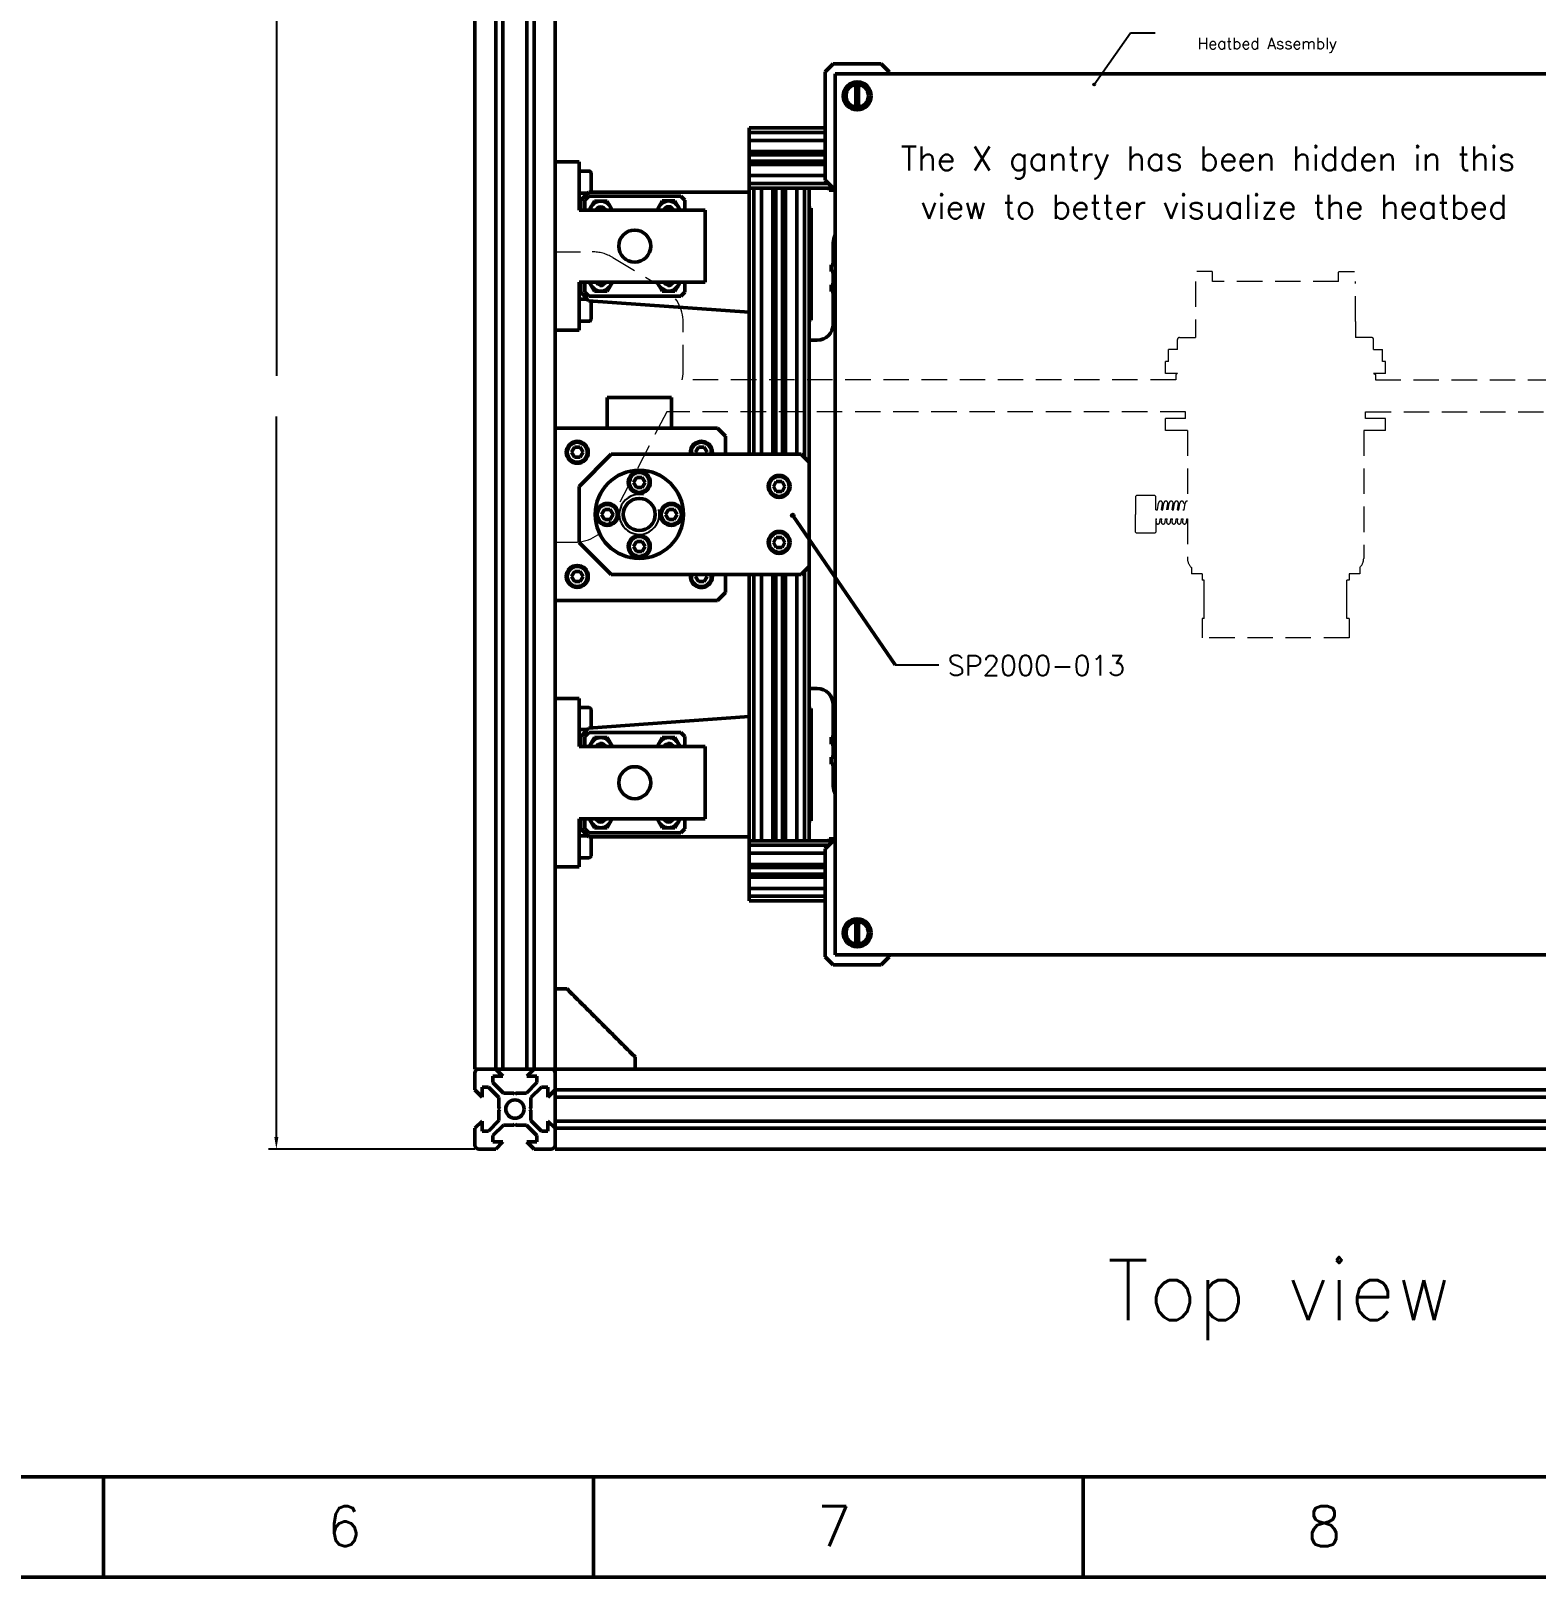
# Model space of a CAD drawing. Extents: x 28090 to 29926, y -10629 to -9321.
# Drawn here: x 28683.7 to 29059.7, y -10628.6 to -10242.5 of the extents above; entities that cross this region are included whole.
import ezdxf

# ---------------------------------------------------------------- set-up
doc = ezdxf.new("R2010")
doc.units = 0
doc.header["$PDMODE"] = 34
doc.linetypes.add('DASHED', pattern=[19.05, 12.7, -6.35])
doc.layers.get('0').update_dxf_attribs({"lineweight": 0})
doc.layers.add('Cotas', color=90, linetype='Continuous')
doc.layers.add('Hachura', color=9, linetype='Continuous')
for name, color, linetype, lineweight in [('Fixação e Transmissão', 5, 'Continuous', 50), ('Guias', 30, 'Continuous', 50), ('Linha tracejada', 254, 'DASHED', 15), ('Perfis e Cantoneiras', 2, 'Continuous', 50), ('Peças Usinadas', 120, 'Continuous', 50)]:
    doc.layers.add(name, color=color, linetype=linetype, lineweight=lineweight)
doc.layers.add('Motores', color=7, linetype='Continuous', lineweight=50, true_color=0x55ff00)
doc.styles.get("Standard").update_dxf_attribs({"font": 'romans.shx'})
doc.dimstyles.get("Standard").update_dxf_attribs({"dimtxt": 3, "dimasz": 3, "dimexe": 2, "dimexo": 1, "dimgap": 1, "dimtad": 0, "dimtoh": 1, "dimcen": 0.09, "dimadec": 0, "dimazin": 0, "dimtfac": 1, "dimtdec": 4, "dimtofl": 0, "dimtmove": 0, "dimatfit": 3, "dimfxl": 1, "dimtolj": 1, "dimtzin": 0, "dimarcsym": 0})

# ---------------------------------------------------------------- blocks, each defined once
blk = doc.blocks.new('*D_m_3_1')
at = {"color": 0, "linetype": 'ByBlock', "lineweight": -2}
for p, q in [((28794.62, -10145.71), (28743.01, -10145.71)), ((28745.01, -10148.71), (28745.01, -10328.64)), ((28745.01, -10518.71), (28745.01, -10338.79)), ((28794.62, -10521.71), (28743.01, -10521.71))]:
    blk.add_line(p, q, dxfattribs=at)
for points in [[(28745.01, -10145.71), (28744.51, -10148.71), (28745.01, -10145.71), (28745.51, -10148.71)], [(28745.01, -10521.71), (28745.51, -10518.71), (28745.01, -10521.71), (28744.51, -10518.71)]]:
    blk.add_solid(points, dxfattribs=at)
at = {"layer": 'Defpoints', "color": 0, "linetype": 'ByBlock', "lineweight": 0}
for p in [(28745.01, -10145.71), (28795.62, -10145.71), (28745.01, -10521.71), (28795.62, -10521.71)]:
    blk.add_point(p, dxfattribs=at)

msp = doc.modelspace()

# ---------------------------------------------------------------- hatches: boundary and pattern name
at = {"layer": 'Cotas'}
h = msp.add_hatch(color=256, dxfattribs=at)
h.dxf.hatch_style = 1
h.paths.add_polyline_path([(28949.577, -10255.864, 0.2411741), (28949.469, -10255.654, 0.6113775), (28949.059, -10255.864, 1), (28949.577, -10255.864)])
h = msp.add_hatch(color=256, dxfattribs=at)
h.dxf.hatch_style = 1
h.paths.add_polyline_path([(28874.025, -10363.931, 0.2411741), (28874.395, -10363.742, 0.6113775), (28874.025, -10363.019, 1), (28874.025, -10363.931)])

# ---------------------------------------------------------------- linework, layer by layer
for p, q in [((28949.318, -10255.864), (28958.351, -10242.935)), ((28958.351, -10242.935), (28964.526, -10242.935)), ((28899.627, -10400.753), (28910.519, -10400.753))]:
    msp.add_line(p, q, dxfattribs=at)
for centre, radius in [((28949.318, -10255.864), 0.259), ((28874.025, -10363.475), 0.456)]:
    msp.add_circle(centre, radius, dxfattribs=at)
at = {"layer": 'Fixação e Transmissão'}
for p, q in [((29104.618, -10253.214), (28884.618, -10253.214)), ((28884.618, -10253.214), (28884.618, -10473.214)), ((28814.618, -10275.214), (28814.618, -10317.214)), ((28814.618, -10275.214), (28820.618, -10275.214)), ((28820.618, -10275.214), (28820.618, -10287.214)), ((28823.618, -10277.964), (28823.618, -10282.464)), ((28824.454, -10284.976), (28823.161, -10287.214)), ((28827.633, -10284.976), (28828.925, -10287.214)), ((28827.633, -10284.976), (28827.633, -10284.976)), ((28841.402, -10284.954), (28840.097, -10287.214)), ((28844.581, -10284.954), (28845.886, -10287.214)), ((28844.581, -10284.954), (28844.581, -10284.954)), ((28820.618, -10287.214), (28852.118, -10287.214)), ((28852.118, -10287.214), (28852.118, -10305.214)), ((28820.618, -10305.214), (28852.118, -10305.214)), ((28820.618, -10305.214), (28820.618, -10317.214)), ((28824.476, -10307.475), (28823.171, -10305.214)), ((28827.655, -10307.475), (28828.96, -10305.214)), ((28841.402, -10307.475), (28840.097, -10305.214)), ((28844.581, -10307.475), (28845.886, -10305.214)), ((28878.118, -10305.214), (28878.618, -10305.214)), ((28878.118, -10308.214), (28878.618, -10308.214)), ((28884.118, -10306.527), (28884.618, -10306.661)), ((28884.118, -10306.714), (28884.618, -10306.848)), ((28823.618, -10314.464), (28823.618, -10309.964)), ((28814.618, -10317.214), (28820.618, -10317.214)), ((28819.457, -10346.465), (28818.735, -10347.714)), ((28820.9, -10346.465), (28819.457, -10346.465)), ((28820.9, -10346.465), (28821.621, -10347.714)), ((28850.457, -10346.465), (28849.735, -10347.714)), ((28851.9, -10346.465), (28850.457, -10346.465)), ((28851.9, -10346.465), (28852.621, -10347.714)), ((28819.457, -10348.964), (28818.735, -10347.714)), ((28820.9, -10348.964), (28819.457, -10348.964)), ((28820.9, -10348.964), (28821.621, -10347.714)), ((28850.024, -10348.214), (28849.735, -10347.714)), ((28852.332, -10348.214), (28852.621, -10347.714)), ((28834.957, -10353.965), (28834.235, -10355.214)), ((28834.957, -10356.464), (28834.235, -10355.214)), ((28836.4, -10353.965), (28834.957, -10353.965)), ((28836.4, -10353.965), (28837.121, -10355.214)), ((28836.4, -10356.464), (28837.121, -10355.214)), ((28869.897, -10354.965), (28869.175, -10356.214)), ((28869.897, -10354.965), (28871.34, -10354.965)), ((28871.34, -10354.965), (28872.061, -10356.214)), ((28836.4, -10356.464), (28834.957, -10356.464)), ((28869.897, -10357.464), (28869.175, -10356.214)), ((28869.897, -10357.464), (28871.34, -10357.464)), ((28871.34, -10357.464), (28872.061, -10356.214)), ((28826.957, -10361.965), (28826.235, -10363.214)), ((28828.4, -10361.965), (28826.957, -10361.965)), ((28828.4, -10361.965), (28829.121, -10363.214)), ((28842.957, -10361.965), (28842.235, -10363.214)), ((28844.4, -10361.965), (28842.957, -10361.965)), ((28844.4, -10361.965), (28845.121, -10363.214)), ((28826.957, -10364.464), (28826.235, -10363.214)), ((28828.4, -10364.464), (28826.957, -10364.464)), ((28828.4, -10364.464), (28829.121, -10363.214)), ((28842.957, -10364.464), (28842.235, -10363.214)), ((28844.4, -10364.464), (28842.957, -10364.464)), ((28844.4, -10364.464), (28845.121, -10363.214)), ((28834.957, -10369.965), (28834.235, -10371.214)), ((28836.4, -10369.965), (28834.957, -10369.965)), ((28836.4, -10369.965), (28837.121, -10371.214)), ((28869.897, -10368.965), (28869.175, -10370.214)), ((28869.897, -10371.464), (28869.175, -10370.214)), ((28869.897, -10368.965), (28871.34, -10368.965)), ((28871.34, -10368.965), (28872.061, -10370.214)), ((28871.34, -10371.464), (28872.061, -10370.214)), ((28834.957, -10372.464), (28834.235, -10371.214)), ((28836.4, -10372.464), (28834.957, -10372.464)), ((28836.4, -10372.464), (28837.121, -10371.214)), ((28869.897, -10371.464), (28871.34, -10371.464)), ((28819.457, -10377.465), (28818.735, -10378.714)), ((28820.9, -10377.465), (28819.457, -10377.465)), ((28820.9, -10377.465), (28821.621, -10378.714)), ((28850.024, -10378.214), (28849.735, -10378.714)), ((28852.332, -10378.214), (28852.621, -10378.714)), ((28819.457, -10379.964), (28818.735, -10378.714)), ((28820.9, -10379.964), (28819.457, -10379.964)), ((28820.9, -10379.964), (28821.621, -10378.714)), ((28850.457, -10379.964), (28849.735, -10378.714)), ((28851.9, -10379.964), (28850.457, -10379.964)), ((28851.9, -10379.964), (28852.621, -10378.714)), ((28814.618, -10409.214), (28820.618, -10409.214)), ((28814.618, -10409.214), (28814.618, -10451.214)), ((28820.618, -10409.214), (28820.618, -10421.214)), ((28823.618, -10411.964), (28823.618, -10416.464)), ((28824.476, -10418.954), (28823.171, -10421.214)), ((28827.655, -10418.954), (28828.96, -10421.214)), ((28841.402, -10418.954), (28840.097, -10421.214)), ((28844.581, -10418.954), (28845.886, -10421.214)), ((28878.118, -10418.214), (28878.618, -10418.214)), ((28884.118, -10419.527), (28884.618, -10419.661)), ((28884.118, -10419.714), (28884.618, -10419.848)), ((28820.618, -10421.214), (28852.118, -10421.214)), ((28852.118, -10439.214), (28852.118, -10421.214)), ((28878.118, -10421.214), (28878.618, -10421.214)), ((28820.618, -10439.214), (28852.118, -10439.214)), ((28820.618, -10451.214), (28820.618, -10439.214)), ((28824.454, -10441.453), (28823.161, -10439.214)), ((28827.633, -10441.453), (28828.925, -10439.214)), ((28841.402, -10441.475), (28840.097, -10439.214)), ((28844.581, -10441.475), (28845.886, -10439.214)), ((28823.618, -10448.464), (28823.618, -10443.964)), ((28827.633, -10441.453), (28827.633, -10441.453)), ((28844.581, -10441.475), (28844.581, -10441.475)), ((28814.618, -10451.214), (28820.618, -10451.214)), ((28884.618, -10473.214), (29104.618, -10473.214))]:
    msp.add_line(p, q, dxfattribs=at)
at = {"layer": 'Fixação e Transmissão', "ltscale": 0.1}
for p, q in [((28889.768, -10255.936), (28889.768, -10261.492)), ((28890.468, -10255.936), (28890.468, -10261.492)), ((28820.618, -10277.464), (28823.118, -10277.464)), ((28820.618, -10282.964), (28822.658, -10282.964)), ((28824.454, -10284.976), (28827.633, -10284.976)), ((28841.402, -10284.954), (28844.581, -10284.954)), ((28824.476, -10307.475), (28827.655, -10307.475)), ((28841.402, -10307.475), (28844.581, -10307.475)), ((28820.618, -10309.464), (28822.658, -10309.464)), ((28820.618, -10314.964), (28823.118, -10314.964)), ((28820.618, -10411.464), (28823.118, -10411.464)), ((28820.618, -10416.964), (28822.658, -10416.964)), ((28824.476, -10418.954), (28827.655, -10418.954)), ((28841.402, -10418.954), (28844.581, -10418.954)), ((28820.618, -10443.464), (28822.658, -10443.464)), ((28824.454, -10441.453), (28827.633, -10441.453)), ((28841.402, -10441.475), (28844.581, -10441.475)), ((28820.618, -10448.964), (28823.118, -10448.964)), ((28889.768, -10470.492), (28889.768, -10464.936)), ((28890.468, -10470.492), (28890.468, -10464.936))]:
    msp.add_line(p, q, dxfattribs=at)
at = {"layer": 'Fixação e Transmissão', "flags": 128}
for points in [[(28884.118, -10303.614), (28884.118, -10309.814), (28884.618, -10309.814)], [(28884.618, -10303.614), (28884.118, -10303.614)], [(28884.118, -10416.614), (28884.118, -10422.814), (28884.618, -10422.814)], [(28884.618, -10416.614), (28884.118, -10416.614)]]:
    msp.add_lwpolyline(points, dxfattribs=at)
at = {"layer": 'Fixação e Transmissão'}
for centre, radius in [((28890.118, -10258.714), 3.5), ((28890.118, -10258.714), 2.8), ((28834.529, -10296.214), 4), ((28820.178, -10347.714), 2.75), ((28820.178, -10347.714), 2.5), ((28835.678, -10363.214), 11), ((28835.678, -10355.214), 2.75), ((28835.678, -10355.214), 2.5), ((28870.618, -10356.214), 2.75), ((28870.618, -10356.214), 2.5), ((28835.678, -10363.214), 4), ((28827.678, -10363.214), 2.75), ((28827.678, -10363.214), 2.5), ((28843.678, -10363.214), 2.75), ((28843.678, -10363.214), 2.5), ((28835.678, -10371.214), 2.75), ((28835.678, -10371.214), 2.5), ((28870.618, -10370.214), 2.75), ((28870.618, -10370.214), 2.5), ((28820.178, -10378.714), 2.75), ((28820.178, -10378.714), 2.5), ((28834.529, -10430.214), 4), ((28890.118, -10467.714), 3.5), ((28890.118, -10467.714), 2.8)]:
    msp.add_circle(centre, radius, dxfattribs=at)
for centre, radius, start, end in [((28823.118, -10277.964), 0.5, 360, 90), ((28826.043, -10287.729), 2.753, 10.77501, 169.22499), ((28842.992, -10287.707), 2.753, 10.30497, 169.69503), ((28826.043, -10287.729), 1.201, 25.38805, 154.61195), ((28842.992, -10287.707), 1.201, 24.22055, 155.77945), ((28826.066, -10304.722), 2.753, 190.30497, 349.69503), ((28826.066, -10304.722), 1.201, 204.22055, 335.77945), ((28842.992, -10304.722), 2.753, 190.30497, 349.69503), ((28842.992, -10304.722), 1.201, 204.22055, 335.77945), ((28823.118, -10309.964), 0.5, 0, 7.55433), ((28823.118, -10314.464), 0.5, 270, 360), ((28851.178, -10347.714), 2.75, 349.52432, 190.47568), ((28851.178, -10347.714), 2.5, 348.46304, 191.53696), ((28851.178, -10378.714), 2.75, 169.52432, 10.47568), ((28851.178, -10378.714), 2.5, 168.46304, 11.53696), ((28823.118, -10411.964), 0.5, 360, 90), ((28823.118, -10416.464), 0.5, 352.44567, 360), ((28826.066, -10421.707), 2.753, 10.30497, 169.69503), ((28826.066, -10421.707), 1.201, 24.22055, 155.77945), ((28842.992, -10421.707), 2.753, 10.30497, 169.69503), ((28842.992, -10421.707), 1.201, 24.22055, 155.77945), ((28826.043, -10438.7), 2.753, 190.77501, 349.22499), ((28826.043, -10438.7), 1.201, 205.38805, 334.61195), ((28842.992, -10438.722), 2.753, 190.30497, 349.69503), ((28842.992, -10438.722), 1.201, 204.22055, 335.77945), ((28823.118, -10448.464), 0.5, 270, 360)]:
    msp.add_arc(centre, radius, start, end, dxfattribs=at)
at = {"layer": 'Guias'}
for p, q in [((28822.029, -10284.714), (28823.029, -10283.714)), ((28822.029, -10287.214), (28822.029, -10284.714)), ((28823.029, -10283.714), (28846.029, -10283.714)), ((28846.029, -10283.714), (28847.029, -10284.714)), ((28847.029, -10287.214), (28847.029, -10284.714)), ((28822.029, -10307.714), (28822.029, -10305.214)), ((28847.029, -10307.714), (28847.029, -10305.214)), ((28822.029, -10307.714), (28823.029, -10308.714)), ((28823.029, -10308.714), (28846.029, -10308.714)), ((28846.029, -10308.714), (28847.029, -10307.714)), ((28822.029, -10418.714), (28823.029, -10417.714)), ((28822.029, -10418.714), (28822.029, -10421.214)), ((28823.029, -10417.714), (28846.029, -10417.714)), ((28846.029, -10417.714), (28847.029, -10418.714)), ((28847.029, -10418.714), (28847.029, -10421.214)), ((28822.029, -10439.214), (28822.029, -10441.714)), ((28847.029, -10439.214), (28847.029, -10441.714)), ((28822.029, -10441.714), (28823.029, -10442.714)), ((28823.029, -10442.714), (28846.029, -10442.714)), ((28846.029, -10442.714), (28847.029, -10441.714))]:
    msp.add_line(p, q, dxfattribs=at)
at = {"layer": 'Hachura'}
for centre, radius, start, end in [((28826.043, -10287.729), 1.501, 20.0596, 159.9404), ((28842.992, -10287.707), 1.501, 19.15956, 160.84044), ((28826.066, -10304.722), 1.501, 261.34997, 340.84044), ((28842.992, -10304.722), 1.501, 261.34997, 340.84044), ((28835.678, -10363.214), 5, 78.01619, 13.78327), ((28826.066, -10421.707), 1.501, 19.15956, 98.65003), ((28842.992, -10421.707), 1.501, 19.15956, 98.65003), ((28826.043, -10438.7), 1.501, 200.0596, 339.9404), ((28842.992, -10438.722), 1.501, 199.15956, 340.84044)]:
    msp.add_arc(centre, radius, start, end, dxfattribs=at)
at = {"layer": 'Linha tracejada', "ltscale": 0.5}
for p, q in [((28814.618, -10297.647), (28823.887, -10297.647)), ((28829.032, -10299.072), (28841.802, -10306.733)), ((28974.618, -10305.047), (28974.618, -10315.047)), ((29010.368, -10305.047), (28978.868, -10305.047)), ((29014.618, -10315.047), (29014.618, -10305.047)), ((28846.658, -10327.208), (28846.657, -10315.308)), ((28974.618, -10315.047), (28974.618, -10319.047)), ((29014.618, -10315.047), (29014.618, -10319.047)), ((28970.118, -10322.047), (28970.118, -10319.547)), ((28970.618, -10319.047), (28974.618, -10319.047)), ((29018.618, -10319.047), (29014.618, -10319.047)), ((29019.118, -10322.047), (29019.118, -10319.547)), ((28967.868, -10325.047), (28967.868, -10322.047)), ((28970.118, -10322.047), (28967.868, -10322.047)), ((29019.118, -10322.047), (29021.368, -10322.047)), ((29021.368, -10325.047), (29021.368, -10322.047)), ((28967.118, -10328.047), (28967.118, -10325.047)), ((28967.868, -10325.047), (28967.118, -10325.047)), ((28970.118, -10328.047), (28967.118, -10328.047)), ((28970.118, -10328.047), (28969.693, -10328.293)), ((28969.693, -10328.293), (28969.693, -10329.638)), ((29022.118, -10328.047), (29019.118, -10328.047)), ((29019.118, -10328.047), (29019.544, -10328.293)), ((29019.544, -10328.293), (29019.544, -10329.638)), ((29022.118, -10325.047), (29021.368, -10325.047)), ((29022.118, -10328.047), (29022.118, -10325.047)), ((28969.693, -10329.638), (28846.358, -10329.637)), ((29019.544, -10329.638), (29142.878, -10329.637)), ((28842.515, -10337.637), (28828.457, -10364.75)), ((28972.118, -10337.638), (28842.515, -10337.637)), ((28967.118, -10342.228), (28967.118, -10339.228)), ((28972.118, -10339.228), (28967.118, -10339.228)), ((28972.118, -10339.228), (28972.118, -10337.638)), ((29017.118, -10337.638), (29146.722, -10337.637)), ((29017.118, -10339.228), (29017.118, -10337.638)), ((29022.118, -10339.228), (29017.118, -10339.228)), ((29022.118, -10342.228), (29022.118, -10339.228)), ((28972.606, -10342.228), (28967.118, -10342.228)), ((28972.606, -10342.228), (28972.606, -10359.914)), ((29022.118, -10342.228), (29016.63, -10342.228)), ((29016.63, -10342.228), (29016.63, -10374.228)), ((28959.876, -10358.489), (28959.594, -10358.771)), ((28959.594, -10358.771), (28959.594, -10363.214)), ((28964.46, -10358.489), (28959.876, -10358.489)), ((28964.742, -10358.771), (28964.46, -10358.489)), ((28964.742, -10362.11), (28964.742, -10358.771)), ((28964.742, -10362.11), (28965.166, -10362.11)), ((28965.166, -10362.11), (28965.404, -10360.391)), ((28966.128, -10362.11), (28966.347, -10360.531)), ((28966.128, -10362.11), (28966.496, -10362.11)), ((28966.496, -10362.11), (28966.734, -10360.391)), ((28967.458, -10362.11), (28967.677, -10360.531)), ((28967.826, -10362.11), (28968.064, -10360.391)), ((28968.788, -10362.11), (28969.007, -10360.531)), ((28968.788, -10362.11), (28969.156, -10362.11)), ((28969.156, -10362.11), (28969.394, -10360.391)), ((28970.118, -10362.11), (28970.337, -10360.531)), ((28970.118, -10362.11), (28970.486, -10362.11)), ((28970.486, -10362.11), (28970.724, -10360.391)), ((28971.449, -10362.11), (28971.816, -10362.11)), ((28971.816, -10362.11), (28972.054, -10360.391)), ((28959.594, -10367.658), (28959.594, -10363.214)), ((28964.742, -10364.319), (28964.742, -10367.658)), ((28964.742, -10364.319), (28964.86, -10364.319)), ((28964.766, -10365.001), (28964.86, -10364.319)), ((28965.708, -10365.145), (28965.822, -10364.319)), ((28965.822, -10364.319), (28966.19, -10364.319)), ((28966.096, -10365.001), (28966.19, -10364.319)), ((28967.038, -10365.145), (28967.153, -10364.319)), ((28967.153, -10364.319), (28967.52, -10364.319)), ((28967.426, -10365.001), (28967.52, -10364.319)), ((28968.368, -10365.145), (28968.483, -10364.319)), ((28968.483, -10364.319), (28968.85, -10364.319)), ((28968.756, -10365.001), (28968.85, -10364.319)), ((28969.698, -10365.145), (28969.813, -10364.319)), ((28969.813, -10364.319), (28970.18, -10364.319)), ((28970.086, -10365.001), (28970.18, -10364.319)), ((28971.028, -10365.145), (28971.143, -10364.319)), ((28971.143, -10364.319), (28971.51, -10364.319)), ((28971.416, -10365.001), (28971.51, -10364.319)), ((28972.359, -10365.145), (28972.473, -10364.319)), ((28972.473, -10364.319), (28972.606, -10364.319)), ((28972.606, -10364.319), (28972.606, -10374.228)), ((28814.618, -10370.147), (28819.58, -10370.147)), ((28959.876, -10367.94), (28959.594, -10367.658)), ((28964.46, -10367.94), (28959.876, -10367.94)), ((28964.742, -10367.658), (28964.46, -10367.94)), ((28973.606, -10376.464), (28973.606, -10378.046)), ((28976.247, -10378.046), (28973.606, -10378.046)), ((28976.247, -10378.046), (28976.247, -10379.67)), ((28976.247, -10378.046), (28976.247, -10379.67)), ((29015.63, -10378.046), (29012.989, -10378.046)), ((29012.989, -10378.046), (29012.989, -10379.67)), ((29012.989, -10378.046), (29012.989, -10379.67)), ((29015.63, -10376.464), (29015.63, -10378.046)), ((28976.784, -10379.67), (28976.247, -10379.67)), ((28976.784, -10379.67), (28976.247, -10379.67)), ((29012.989, -10379.67), (29012.453, -10379.67)), ((29012.989, -10379.67), (29012.453, -10379.67)), ((29012.989, -10394.047), (28976.247, -10394.047))]:
    msp.add_line(p, q, dxfattribs=at)
at = {"layer": 'Linha tracejada'}
for p, q in [((28878.118, -10305.714), (28878.618, -10305.714)), ((28878.118, -10307.714), (28878.618, -10307.714)), ((28976.784, -10389.243), (28976.784, -10379.67)), ((28976.784, -10389.243), (28976.784, -10379.67)), ((29012.453, -10389.243), (29012.453, -10379.67)), ((28976.247, -10389.243), (28976.247, -10394.047)), ((28976.784, -10389.243), (28976.247, -10389.243)), ((29012.989, -10389.243), (29012.453, -10389.243)), ((29012.989, -10389.243), (29012.989, -10394.047)), ((28878.118, -10418.714), (28878.618, -10418.714)), ((28878.118, -10420.714), (28878.618, -10420.714))]:
    msp.add_line(p, q, dxfattribs=at)
at = {"layer": 'Linha tracejada', "ltscale": 0.5, "flags": 128}
for points in [[(28978.868, -10305.047), (28978.868, -10302.797, 0.4142136), (28978.618, -10302.547), (28974.618, -10302.547, 0.4142136), (28974.368, -10302.797), (28974.368, -10305.047), (28974.618, -10305.047)], [(29010.368, -10305.047), (29010.368, -10302.797, -0.4142136), (29010.618, -10302.547), (29014.618, -10302.547, -0.4142136), (29014.868, -10302.797), (29014.868, -10305.047), (29014.618, -10305.047)]]:
    msp.add_lwpolyline(points, format="xyb", dxfattribs=at)
at = {"layer": 'Linha tracejada', "ltscale": 0.5}
for centre, radius, start, end in [((28823.887, -10307.647), 10, 59.03758, 90.00134), ((28836.657, -10315.308), 10, 0.00134, 59.03758), ((28970.618, -10319.547), 0.5, 90, 180), ((29018.618, -10319.547), 0.5, 0, 90), ((28836.658, -10327.208), 10, 345.94084, 0.00134), ((28965.886, -10360.391), 0.482, 343.09122, 180.05969), ((28967.216, -10360.391), 0.482, 343.09122, 180.05969), ((28968.546, -10360.391), 0.482, 343.09122, 180.05969), ((28969.876, -10360.391), 0.482, 343.09122, 180.05969), ((28971.206, -10360.391), 0.482, 343.09122, 180.05969), ((28972.536, -10360.391), 0.482, 81.67436, 180.05969), ((28819.579, -10360.147), 10, 270.00134, 332.59376), ((28965.226, -10365.142), 0.482, 162.91172, 359.67832), ((28966.556, -10365.142), 0.482, 162.91172, 359.67832), ((28967.886, -10365.142), 0.482, 162.91172, 359.67832), ((28969.216, -10365.142), 0.482, 162.91172, 359.67832), ((28970.547, -10365.142), 0.482, 162.91172, 359.67832), ((28971.877, -10365.142), 0.482, 162.91172, 359.67832), ((28975.606, -10374.228), 3, 180, 228.18969), ((29013.63, -10374.228), 3, 311.81031, 360)]:
    msp.add_arc(centre, radius, start, end, dxfattribs=at)
at = {"layer": 'Motores'}
for p, q in [((28827.678, -10334.064), (28827.678, -10342.064)), ((28827.678, -10334.064), (28843.678, -10334.064)), ((28843.678, -10334.064), (28843.678, -10342.064))]:
    msp.add_line(p, q, dxfattribs=at)
at = {"layer": 'Perfis e Cantoneiras'}
for p, q in [((28794.618, -10165.714), (28794.618, -10501.714)), ((28799.818, -10165.714), (28799.818, -10501.714)), ((28801.618, -10165.714), (28801.618, -10501.714)), ((28807.618, -10165.714), (28807.618, -10501.714)), ((28809.418, -10165.714), (28809.418, -10501.714)), ((28814.618, -10165.714), (28814.618, -10501.714)), ((28794.618, -10501.714), (28814.618, -10501.714)), ((28795.618, -10501.714), (28799.818, -10501.714)), ((28801.618, -10503.514), (28799.818, -10501.714)), ((28807.618, -10503.514), (28809.418, -10501.714)), ((28809.418, -10501.714), (28813.618, -10501.714)), ((28814.618, -10501.714), (29174.618, -10501.714)), ((28814.618, -10501.714), (28814.618, -10521.714)), ((28794.618, -10502.714), (28794.618, -10506.914)), ((28799.118, -10503.514), (28801.618, -10503.514)), ((28799.118, -10505.114), (28799.118, -10503.514)), ((28801.718, -10507.714), (28799.118, -10505.114)), ((28807.518, -10507.714), (28810.118, -10505.114)), ((28807.618, -10503.514), (28810.118, -10503.514)), ((28810.118, -10505.114), (28810.118, -10503.514)), ((28814.618, -10502.714), (28814.618, -10506.914)), ((28796.418, -10508.714), (28794.618, -10506.914)), ((28796.418, -10506.214), (28796.418, -10508.714)), ((28798.018, -10506.214), (28796.418, -10506.214)), ((28800.618, -10508.814), (28798.018, -10506.214)), ((28800.618, -10508.814), (28800.618, -10511.464)), ((28801.718, -10507.714), (28804.368, -10507.714)), ((28804.618, -10507.964), (28804.368, -10507.714)), ((28804.618, -10507.964), (28804.868, -10507.714)), ((28804.868, -10507.714), (28807.518, -10507.714)), ((28808.618, -10508.814), (28811.218, -10506.214)), ((28808.618, -10508.814), (28808.618, -10511.464)), ((28811.218, -10506.214), (28812.818, -10506.214)), ((28812.818, -10506.214), (28812.818, -10508.714)), ((28812.818, -10508.714), (28814.618, -10506.914)), ((28814.618, -10506.914), (29174.618, -10506.914)), ((28814.618, -10508.714), (29174.618, -10508.714)), ((28800.868, -10511.714), (28800.618, -10511.464)), ((28800.868, -10511.714), (28800.618, -10511.964)), ((28800.618, -10511.964), (28800.618, -10514.614)), ((28808.368, -10511.714), (28808.618, -10511.464)), ((28808.368, -10511.714), (28808.618, -10511.964)), ((28808.618, -10511.964), (28808.618, -10514.614)), ((28796.418, -10514.714), (28794.618, -10516.514)), ((28794.618, -10516.514), (28794.618, -10520.714)), ((28796.418, -10514.714), (28796.418, -10517.214)), ((28798.018, -10517.214), (28796.418, -10517.214)), ((28800.618, -10514.614), (28798.018, -10517.214)), ((28801.718, -10515.714), (28799.118, -10518.314)), ((28801.718, -10515.714), (28804.368, -10515.714)), ((28804.618, -10515.464), (28804.368, -10515.714)), ((28804.618, -10515.464), (28804.868, -10515.714)), ((28804.868, -10515.714), (28807.518, -10515.714)), ((28807.518, -10515.714), (28810.118, -10518.314)), ((28808.618, -10514.614), (28811.218, -10517.214)), ((28811.218, -10517.214), (28812.818, -10517.214)), ((28812.818, -10514.714), (28814.618, -10516.514)), ((28812.818, -10514.714), (28812.818, -10517.214)), ((28814.618, -10514.714), (29174.618, -10514.714)), ((28814.618, -10516.514), (29174.618, -10516.514)), ((28814.618, -10516.514), (28814.618, -10520.714)), ((28799.118, -10518.314), (28799.118, -10519.914)), ((28799.118, -10519.914), (28801.618, -10519.914)), ((28801.618, -10519.914), (28799.818, -10521.714)), ((28807.618, -10519.914), (28809.418, -10521.714)), ((28807.618, -10519.914), (28810.118, -10519.914)), ((28810.118, -10518.314), (28810.118, -10519.914)), ((28795.618, -10521.714), (28799.818, -10521.714)), ((28809.418, -10521.714), (28813.618, -10521.714)), ((28814.618, -10521.714), (29174.618, -10521.714))]:
    msp.add_line(p, q, dxfattribs=at)
at = {"layer": 'Perfis e Cantoneiras', "color": 30}
for p, q in [((28878.118, -10281.714), (28878.118, -10286.714)), ((28878.118, -10281.714), (28883.118, -10281.714)), ((28883.118, -10281.714), (28883.118, -10282.214)), ((28883.118, -10282.214), (28884.618, -10282.214)), ((28878.118, -10286.714), (28878.618, -10286.714)), ((28878.618, -10286.714), (28878.618, -10314.714)), ((28884.118, -10300.864), (28884.118, -10295.371)), ((28884.118, -10300.864), (28883.618, -10300.864)), ((28883.618, -10300.864), (28883.618, -10302.564)), ((28883.618, -10302.564), (28884.118, -10302.564)), ((28884.118, -10305.864), (28884.118, -10302.564)), ((28884.118, -10305.864), (28883.618, -10305.864)), ((28883.618, -10305.864), (28883.618, -10307.564)), ((28883.618, -10307.564), (28884.118, -10307.564)), ((28884.118, -10315.714), (28884.118, -10307.564)), ((28878.618, -10314.714), (28878.118, -10314.714)), ((28878.118, -10314.714), (28878.118, -10319.714)), ((28878.118, -10319.714), (28880.118, -10319.714)), ((28878.118, -10406.714), (28880.118, -10406.714)), ((28878.118, -10411.714), (28878.118, -10406.714)), ((28878.618, -10411.714), (28878.118, -10411.714)), ((28878.618, -10439.714), (28878.618, -10411.714)), ((28884.118, -10410.714), (28884.118, -10418.864)), ((28883.618, -10420.564), (28883.618, -10418.864)), ((28883.618, -10418.864), (28884.118, -10418.864)), ((28884.118, -10420.564), (28883.618, -10420.564)), ((28884.118, -10420.564), (28884.118, -10423.864)), ((28883.618, -10425.564), (28883.618, -10423.864)), ((28883.618, -10423.864), (28884.118, -10423.864)), ((28884.118, -10425.564), (28883.618, -10425.564)), ((28884.118, -10425.564), (28884.118, -10431.058)), ((28878.118, -10444.714), (28878.118, -10439.714)), ((28878.118, -10439.714), (28878.618, -10439.714)), ((28883.118, -10444.714), (28883.118, -10444.214)), ((28883.118, -10444.214), (28884.618, -10444.214)), ((28878.118, -10444.714), (28883.118, -10444.714)), ((28817.618, -10481.714), (28814.618, -10481.714)), ((28817.618, -10481.714), (28814.618, -10481.714)), ((28814.618, -10482.714), (28814.618, -10501.714)), ((28814.618, -10501.714), (28814.618, -10482.714)), ((28814.618, -10501.714), (28833.618, -10501.714)), ((28833.618, -10501.714), (28814.618, -10501.714)), ((28834.618, -10501.714), (28834.618, -10498.714)), ((28834.618, -10501.714), (28834.618, -10498.714))]:
    msp.add_line(p, q, dxfattribs=at)
at = {"layer": 'Perfis e Cantoneiras'}
msp.add_circle((28804.618, -10511.714), 2.3, dxfattribs=at)
at = {"layer": 'Perfis e Cantoneiras', "color": 30}
for centre, start, end in [((28888.118, -10295.371), 151.04498, 180), ((28880.118, -10315.714), 270, 360), ((28880.118, -10410.714), 0, 90), ((28888.118, -10431.058), 180, 208.95502)]:
    msp.add_arc(centre, 4, start, end, dxfattribs=at)
at = {"layer": 'Perfis e Cantoneiras'}
for centre, start, end in [((28795.618, -10502.714), 90, 180), ((28813.618, -10502.714), 360, 90), ((28795.618, -10520.714), 180, 270), ((28813.618, -10520.714), 270, 360)]:
    msp.add_arc(centre, 1, start, end, dxfattribs=at)
at = {"layer": 'Perfis e Cantoneiras', "color": 30}
for points, degree in [([(28814.618, -10481.714), (28814.618, -10481.714), (28814.618, -10481.733)], 2), ([(28814.618, -10481.733), (28814.618, -10481.752), (28814.618, -10481.79)], 2), ([(28814.618, -10481.79), (28814.618, -10481.828), (28814.618, -10481.883)], 2), ([(28814.618, -10481.883), (28814.618, -10481.937), (28814.618, -10482.007)], 2), ([(28814.618, -10482.007), (28814.618, -10482.077), (28814.618, -10482.158)], 2), ([(28814.618, -10482.158), (28814.618, -10482.24), (28814.618, -10482.331)], 2), ([(28814.618, -10482.331), (28814.618, -10482.422), (28814.618, -10482.519)], 2), ([(28814.618, -10482.519), (28814.618, -10482.714)], 1), ([(28817.618, -10481.714), (28834.618, -10498.714)], 1), ([(28833.618, -10501.714), (28833.788, -10501.714), (28833.949, -10501.714), (28834.054, -10501.714), (28834.15, -10501.714), (28834.244, -10501.714), (28834.325, -10501.714), (28834.363, -10501.714), (28834.4, -10501.714), (28834.433, -10501.714), (28834.465, -10501.714), (28834.492, -10501.714), (28834.519, -10501.714), (28834.541, -10501.714), (28834.562, -10501.714), (28834.578, -10501.714), (28834.593, -10501.714), (28834.603, -10501.714), (28834.612, -10501.714), (28834.615, -10501.714), (28834.618, -10501.714)], 2), ([(28833.813, -10501.714), (28833.91, -10501.714), (28834.001, -10501.714)], 2), ([(28834.001, -10501.714), (28834.092, -10501.714), (28834.174, -10501.714)], 2), ([(28834.174, -10501.714), (28834.256, -10501.714), (28834.325, -10501.714)], 2), ([(28834.325, -10501.714), (28834.395, -10501.714), (28834.45, -10501.714)], 2), ([(28834.45, -10501.714), (28834.504, -10501.714), (28834.542, -10501.714)], 2), ([(28834.542, -10501.714), (28834.58, -10501.714), (28834.599, -10501.714)], 2), ([(28834.599, -10501.714), (28834.618, -10501.714), (28834.618, -10501.714)], 2)]:
    msp.add_open_spline(points, degree=degree, dxfattribs=at)
msp.add_open_spline([(28814.618, -10481.714), (28814.618, -10481.716), (28814.618, -10481.718), (28814.618, -10481.72), (28814.618, -10481.727), (28814.618, -10481.733), (28814.618, -10481.739), (28814.618, -10481.749), (28814.618, -10481.76), (28814.618, -10481.77), (28814.618, -10481.784), (28814.618, -10481.799), (28814.618, -10481.813), (28814.618, -10481.831), (28814.618, -10481.849), (28814.618, -10481.867), (28814.618, -10481.889), (28814.618, -10481.911), (28814.618, -10481.932), (28814.618, -10481.957), (28814.618, -10481.982), (28814.618, -10482.007), (28814.618, -10482.035), (28814.618, -10482.063), (28814.618, -10482.09), (28814.618, -10482.15), (28814.618, -10482.213), (28814.618, -10482.28), (28814.618, -10482.416), (28814.618, -10482.564), (28814.618, -10482.714)], degree=3, knots=[0, 0, 0, 0, 0.1122, 0.1122, 0.1122, 0.224399, 0.224399, 0.224399, 0.336599, 0.336599, 0.336599, 0.448799, 0.448799, 0.448799, 0.560999, 0.560999, 0.560999, 0.673198, 0.673198, 0.673198, 0.785398, 0.785398, 0.785398, 0.897598, 0.897598, 0.897598, 1.122, 1.122, 1.122, 1.5708, 1.5708, 1.5708, 1.5708], dxfattribs=at)
at = {"layer": 'Peças Usinadas'}
for p, q in [((28882.118, -10252.714), (28884.118, -10250.714)), ((28896.118, -10250.714), (28898.118, -10252.714)), ((28882.118, -10279.714), (28884.118, -10281.714)), ((28821.029, -10284.714), (28823.029, -10282.714)), ((28821.029, -10284.714), (28821.029, -10287.214)), ((28823.029, -10282.714), (28863.118, -10282.714)), ((28821.029, -10305.214), (28821.029, -10307.714)), ((28821.029, -10307.714), (28823.024, -10309.857)), ((28823.024, -10309.857), (28863.118, -10312.714)), ((28855.178, -10341.714), (28814.618, -10341.714)), ((28857.178, -10343.714), (28855.178, -10341.714)), ((28857.178, -10348.214), (28857.178, -10343.714)), ((28828.678, -10348.214), (28820.678, -10356.214)), ((28876.118, -10348.214), (28878.118, -10350.214)), ((28878.118, -10350.214), (28878.118, -10376.214)), ((28899.627, -10400.753), (28874.025, -10363.475)), ((28820.678, -10370.214), (28828.678, -10378.214)), ((28857.178, -10382.714), (28857.178, -10378.214)), ((28878.118, -10376.214), (28876.118, -10378.214)), ((28814.528, -10384.714), (28855.178, -10384.714)), ((28855.178, -10384.714), (28857.178, -10382.714)), ((28821.029, -10418.714), (28823.024, -10416.572)), ((28823.024, -10416.572), (28863.118, -10413.714)), ((28821.029, -10421.214), (28821.029, -10418.714)), ((28821.029, -10441.714), (28821.029, -10439.214)), ((28821.029, -10441.714), (28823.029, -10443.714)), ((28823.029, -10443.714), (28863.118, -10443.714)), ((28882.118, -10446.714), (28884.118, -10444.714)), ((28882.118, -10473.714), (28884.118, -10475.714)), ((28896.118, -10475.714), (28898.118, -10473.714)), ((28701.834, -10603.591), (28701.834, -10628.591)), ((28824.216, -10603.591), (28824.216, -10628.591)), ((28946.598, -10603.591), (28946.598, -10628.591))]:
    msp.add_line(p, q, dxfattribs=at)
at = {"layer": 'Peças Usinadas', "ltscale": 0.1}
for p, q in [((28884.118, -10250.714), (28896.118, -10250.714)), ((28882.118, -10252.714), (28882.118, -10279.714)), ((28898.118, -10252.714), (28898.118, -10253.214)), ((28884.618, -10281.714), (28884.118, -10281.714)), ((28828.678, -10348.214), (28876.118, -10348.214)), ((28828.678, -10378.214), (28876.118, -10378.214)), ((28882.118, -10473.714), (28882.118, -10446.714)), ((28884.618, -10444.714), (28884.118, -10444.714)), ((28898.118, -10473.714), (28898.118, -10473.214)), ((28884.118, -10475.714), (28896.118, -10475.714))]:
    msp.add_line(p, q, dxfattribs=at)
at = {"layer": 'Peças Usinadas', "color": 2}
for p, q in [((28863.118, -10266.714), (28882.118, -10266.714)), ((28863.118, -10266.714), (28863.118, -10348.214)), ((28863.118, -10267.848), (28882.118, -10267.848)), ((28863.118, -10269.814), (28882.118, -10269.814)), ((28863.118, -10272.614), (28882.118, -10272.614)), ((28863.118, -10273.389), (28882.118, -10273.389)), ((28863.118, -10275.039), (28882.118, -10275.039)), ((28863.118, -10275.814), (28882.118, -10275.814)), ((28863.118, -10278.614), (28882.118, -10278.614)), ((28863.118, -10280.58), (28882.984, -10280.58)), ((28863.118, -10281.714), (28884.118, -10281.714)), ((28864.252, -10348.214), (28864.252, -10281.714)), ((28866.218, -10348.214), (28866.218, -10281.714)), ((28869.018, -10348.214), (28869.018, -10281.714)), ((28869.793, -10348.214), (28869.793, -10281.714)), ((28871.443, -10348.214), (28871.443, -10281.714)), ((28872.218, -10348.214), (28872.218, -10281.714)), ((28875.018, -10282.714), (28875.018, -10281.714)), ((28876.984, -10283.58), (28876.984, -10281.714)), ((28878.118, -10281.714), (28878.118, -10350.214)), ((28875.018, -10348.214), (28875.018, -10282.714)), ((28876.984, -10349.08), (28876.984, -10283.58)), ((28863.118, -10378.214), (28863.118, -10459.714)), ((28864.252, -10443.714), (28864.252, -10378.214)), ((28866.218, -10443.714), (28866.218, -10378.214)), ((28869.018, -10444.714), (28869.018, -10378.214)), ((28869.793, -10444.714), (28869.793, -10378.214)), ((28871.443, -10444.714), (28871.443, -10378.214)), ((28872.218, -10444.714), (28872.218, -10378.214)), ((28875.018, -10443.714), (28875.018, -10378.214)), ((28876.984, -10442.848), (28876.984, -10377.348)), ((28878.118, -10376.214), (28878.118, -10444.714)), ((28864.252, -10444.714), (28864.252, -10443.714)), ((28866.218, -10444.714), (28866.218, -10443.714)), ((28875.018, -10444.714), (28875.018, -10443.714)), ((28876.984, -10444.714), (28876.984, -10442.848)), ((28863.118, -10444.714), (28884.118, -10444.714)), ((28863.118, -10445.848), (28882.984, -10445.848)), ((28863.118, -10447.814), (28882.118, -10447.814)), ((28863.118, -10450.614), (28882.118, -10450.614)), ((28863.118, -10451.389), (28882.118, -10451.389)), ((28863.118, -10453.039), (28882.118, -10453.039)), ((28863.118, -10453.814), (28882.118, -10453.814)), ((28863.118, -10456.614), (28882.118, -10456.614)), ((28863.118, -10458.58), (28882.118, -10458.58)), ((28863.118, -10459.714), (28882.118, -10459.714))]:
    msp.add_line(p, q, dxfattribs=at)
at = {"layer": 'Peças Usinadas', "ltscale": 0.15}
msp.add_line((28820.678, -10370.214), (28820.678, -10356.214), dxfattribs=at)
at = {"layer": 'Peças Usinadas', "flags": 128}
msp.add_lwpolyline([(28089.925, -10628.591), (29925.654, -10628.591), (29925.654, -9321.442), (28089.925, -9321.442)], close=True, dxfattribs=at)
msp.add_lwpolyline([(28114.925, -10603.591), (29900.654, -10603.591), (29900.654, -9346.442), (28114.925, -9346.442), (28114.925, -10603.591)], dxfattribs=at)

# ---------------------------------------------------------------- texts
at = {"layer": 'Cotas'}
for s, height, p in [('Heatbed Assembly', 2.835, (28975.165, -10247.03)), ('SP2000-013', 5, (28912.654, -10403.457)), ('6', 10, (28757.697, -10620.898)), ('7', 10, (28880.079, -10620.898)), ('8', 10, (29002.461, -10620.898))]:
    msp.add_text(s, height=height, dxfattribs=at).set_placement(p)
at = {"layer": 'Cotas', "color": 7}
for s, height, p in [('The X gantry has been hidden in this', 6, (28901.021, -10277.378)), ('view to better visualize the heatbed', 6, (28906.021, -10289.378)), ('Top view', 15, (28952.615, -10564.416))]:
    msp.add_text(s, height=height, dxfattribs=at).set_placement(p)

# ---------------------------------------------------------------- dimensions: what is measured, and where the dimension line sits
at = {"layer": 'Cotas'}
dim = msp.add_linear_dim(base=(28745.014, -10145.714), p1=(28795.618, -10521.714), p2=(28795.618, -10145.714), angle=90, dimstyle='Standard', override={"dimscale": 1, "dimpost": '<>'}, dxfattribs=at)
dim.commit()
dim.dimension.update_dxf_attribs({"geometry": '*D_m_3_1', "text_midpoint": (28745.014, -10333.714)})

doc.saveas('drawing.dxf')
